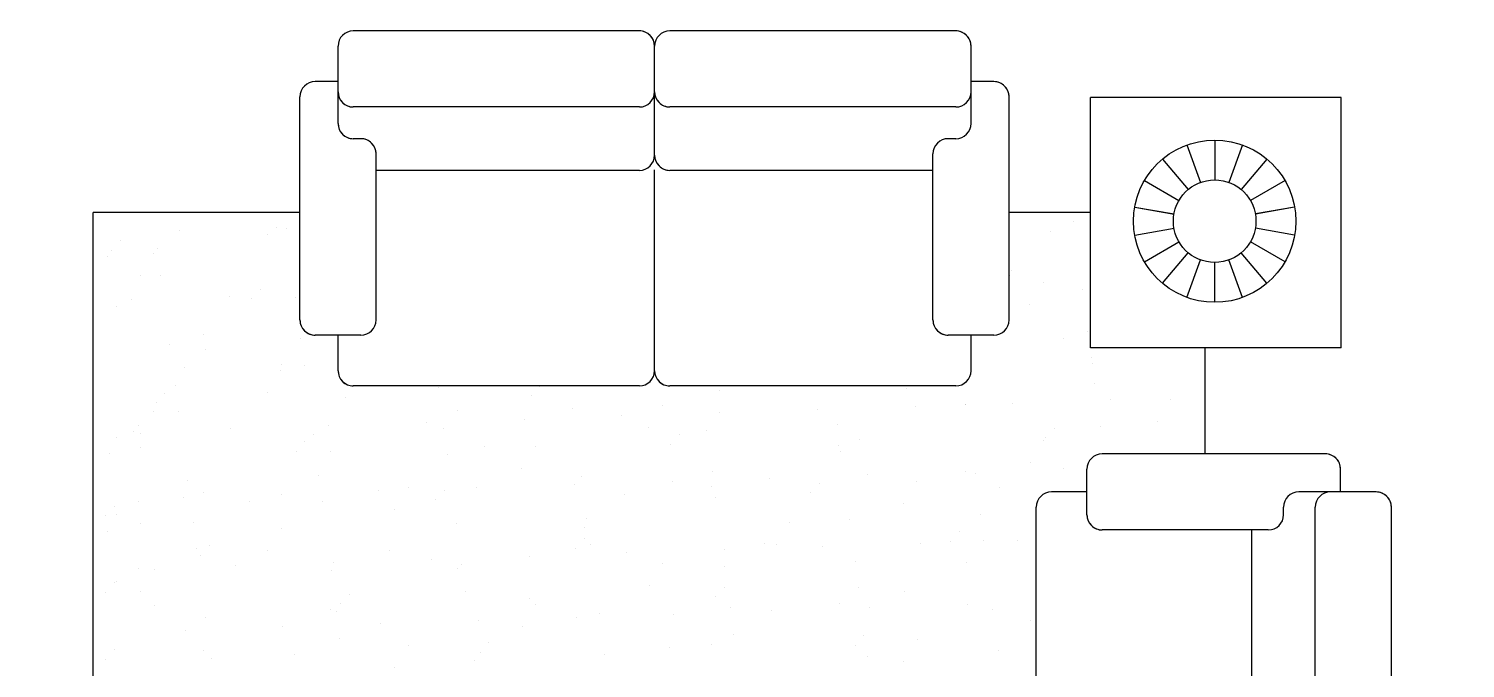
# Model space of a CAD drawing. Header units: millimetres. Extents: x 2182 to 2335, y 1488 to 1614.
# Drawn here: x 2254.637 to 2257.469, y 1512.62 to 1513.881 of the extents above; entities that cross this region are included whole.
import ezdxf

# ---------------------------------------------------------------- set-up
doc = ezdxf.new("R2010")
doc.units = ezdxf.units.MM

# ---------------------------------------------------------------- blocks, each defined once
blk = doc.blocks.new('LI')
blk.add_line((0, -0.0393), (0, 0.0393))
blk = doc.blocks.new('_X361')
for p, q in [((0.6029, 1.0466), (0.6029, 1.0466)), ((0.6214, 1.0297), (0.6214, 1.0297)), ((1.009, 1.0378), (1.009, 1.0378)), ((1.4091, 1.0343), (1.4091, 1.0343)), ((1.0509, 0.992), (1.0509, 0.992)), ((1.3126, 0.9953), (1.3126, 0.9953)), ((1.4276, 1.0174), (1.4276, 1.0174)), ((0.7372, 0.9774), (0.7372, 0.9774)), ((0.7808, 0.9822), (0.7808, 0.9822)), ((1.0486, 0.978), (1.0486, 0.978)), ((1.36, 0.9785), (1.36, 0.9785)), ((0.7084, 0.95), (0.7084, 0.95)), ((0.7793, 0.9505), (0.7793, 0.9505)), ((1.0907, 0.9511), (1.0907, 0.9511)), ((1.1085, 0.9466), (1.1085, 0.9466)), ((1.3597, 0.9374), (1.3597, 0.9374)), ((1.4022, 0.9517), (1.4022, 0.9517)), ((1.4117, 0.9443), (1.4117, 0.9443)), ((1.1269, 0.9297), (1.1269, 0.9297)), ((1.1425, 0.9089), (1.1425, 0.9089)), ((1.2238, 0.9196), (1.2238, 0.9196)), ((0.6602, 0.8897), (0.6602, 0.8897)), ((0.922, 0.893), (0.922, 0.893)), ((0.9546, 0.8841), (0.9546, 0.8841)), ((1.0905, 0.902), (1.0905, 0.902)), ((1.1778, 0.8918), (1.1778, 0.8918)), ((1.4479, 0.9015), (1.4479, 0.9015)), ((0.6197, 0.8533), (0.6197, 0.8533)), ((0.8079, 0.8588), (0.8079, 0.8588)), ((0.8213, 0.8666), (0.8213, 0.8666)), ((0.8733, 0.8734), (0.8733, 0.8734)), ((0.9311, 0.8538), (0.9311, 0.8538)), ((1.2139, 0.85), (1.2139, 0.85)), ((1.2426, 0.8544), (1.2426, 0.8544)), ((0.6042, 0.838), (0.6042, 0.838)), ((0.6855, 0.8487), (0.6855, 0.8487)), ((0.8263, 0.8419), (0.8263, 0.8419)), ((1.0572, 0.7993), (1.0572, 0.7993)), ((1.3189, 0.8026), (1.3189, 0.8026)), ((0.7871, 0.7895), (0.7871, 0.7895)), ((0.9133, 0.7622), (0.9133, 0.7622)), ((1.3135, 0.7588), (1.3135, 0.7588)), ((1.3319, 0.7419), (1.3319, 0.7419)), ((0.8179, 0.727), (0.8179, 0.727)), ((1.1293, 0.7276), (1.1293, 0.7276)), ((1.4408, 0.7281), (1.4408, 0.7281)), ((1.4542, 0.7089), (1.4542, 0.7089)), ((0.6665, 0.697), (0.6665, 0.697)), ((0.8601, 0.7001), (0.8601, 0.7001)), ((0.9283, 0.7004), (0.9283, 0.7004)), ((1.1715, 0.7007), (1.1715, 0.7007)), ((1.1841, 0.6991), (1.1841, 0.6991)), ((1.4519, 0.6907), (1.4519, 0.6907)), ((1.4829, 0.7013), (1.4829, 0.7013)), ((0.6127, 0.6744), (0.6127, 0.6744)), ((1.0129, 0.671), (1.0129, 0.671)), ((1.0313, 0.6541), (1.0313, 0.6541)), ((1.1827, 0.6552), (1.1827, 0.6552)), ((1.2347, 0.6621), (1.2347, 0.6621)), ((1.316, 0.6728), (1.316, 0.6728)), ((0.9655, 0.6266), (0.9655, 0.6266)), ((1.0468, 0.6374), (1.0468, 0.6374)), ((0.7005, 0.6029), (0.7005, 0.6029)), ((0.7777, 0.6019), (0.7777, 0.6019)), ((0.7934, 0.5969), (0.7934, 0.5969)), ((0.9135, 0.6198), (0.9135, 0.6198)), ((1.0119, 0.6034), (1.0119, 0.6034)), ((1.0635, 0.6066), (1.0635, 0.6066)), ((0.6443, 0.5844), (0.6443, 0.5844)), ((0.6964, 0.5912), (0.6964, 0.5912)), ((0.7122, 0.5832), (0.7122, 0.5832)), ((1.1183, 0.5744), (1.1183, 0.5744)), ((0.7307, 0.5663), (0.7307, 0.5663)), ((0.6728, 0.5043), (0.6728, 0.5043)), ((0.8177, 0.4866), (0.8177, 0.4866)), ((0.9346, 0.5077), (0.9346, 0.5077)), ((0.5873, 0.476), (0.5873, 0.476)), ((0.8987, 0.4766), (0.8987, 0.4766)), ((0.6294, 0.4492), (0.6294, 0.4492)), ((0.9409, 0.4497), (0.9409, 0.4497)), ((0.7997, 0.4042), (0.7997, 0.4042)), ((1.0698, 0.4139), (1.0698, 0.4139)), ((0.9172, 0.3954), (0.9172, 0.3954)), ((0.9356, 0.3785), (0.9356, 0.3785)), ((1.0057, 0.373), (1.0057, 0.373)), ((1.0577, 0.3799), (1.0577, 0.3799)), ((1.139, 0.3906), (1.139, 0.3906)), ((0.7813, 0.3524), (0.7813, 0.3524)), ((0.7886, 0.3444), (0.7886, 0.3444)), ((0.8699, 0.3551), (0.8699, 0.3551)), ((1.0927, 0.353), (1.0927, 0.353)), ((0.6007, 0.3197), (0.6007, 0.3197)), ((0.6791, 0.3117), (0.6791, 0.3117)), ((0.7365, 0.3376), (0.7365, 0.3376)), ((0.9409, 0.315), (0.9409, 0.315)), ((0.6166, 0.3076), (0.6166, 0.3076)), ((0.635, 0.2907), (0.635, 0.2907)), ((1.0226, 0.2988), (1.0226, 0.2988)), ((0.668, 0.2256), (0.668, 0.2256)), ((0.7102, 0.1987), (0.7102, 0.1987)), ((0.722, 0.211), (0.722, 0.211)), ((0.806, 0.2115), (0.806, 0.2115)), ((0.9795, 0.2262), (0.9795, 0.2262)), ((1.0216, 0.1993), (1.0216, 0.1993)), ((1.0761, 0.2212), (1.0761, 0.2212)), ((1.1222, 0.2076), (1.1222, 0.2076)), ((1.1406, 0.1907), (1.1406, 0.1907)), ((0.6854, 0.119), (0.6854, 0.119)), ((0.8216, 0.1198), (0.8216, 0.1198)), ((0.9472, 0.1223), (0.9472, 0.1223)), ((1.0979, 0.1262), (1.0979, 0.1262)), ((0.8287, 0.0908), (0.8287, 0.0908)), ((0.84, 0.1029), (0.84, 0.1029)), ((0.862, 0.102), (0.862, 0.102)), ((0.8808, 0.0977), (0.8808, 0.0977)), ((0.9621, 0.1084), (0.9621, 0.1084)), ((0.6116, 0.0622), (0.6116, 0.0622)), ((0.6929, 0.0729), (0.6929, 0.0729)), ((1.0824, 0.0286), (1.0824, 0.0286)), ((0.8123, 0.0188), (0.8123, 0.0188)), ((0.927, 0.0232), (0.927, 0.0232)), ((0.7488, -0.0248), (0.7488, -0.0248)), ((1.0602, -0.0242), (1.0602, -0.0242)), ((0.791, -0.0517), (0.791, -0.0517)), ((1.1024, -0.0511), (1.1024, -0.0511)), ((0.6264, -0.0646), (0.6264, -0.0646)), ((0.6917, -0.0737), (0.6917, -0.0737)), ((0.9535, -0.0704), (0.9535, -0.0704)), ((1.0265, -0.068), (1.0265, -0.068)), ((1.045, -0.0849), (1.045, -0.0849)), ((1.0543, -0.1384), (1.0543, -0.1384)), ((0.6314, -0.1489), (0.6314, -0.1489)), ((0.7259, -0.1558), (0.7259, -0.1558)), ((0.9209, -0.156), (0.9209, -0.156)), ((0.9428, -0.1484), (0.9428, -0.1484)), ((0.973, -0.1491), (0.973, -0.1491)), ((1.0887, -0.1641), (1.0887, -0.1641)), ((1.132, -0.1646), (1.132, -0.1646)), ((0.6517, -0.1914), (0.6517, -0.1914)), ((0.7038, -0.1846), (0.7038, -0.1846)), ((0.7443, -0.1726), (0.7443, -0.1726)), ((0.7851, -0.1739), (0.7851, -0.1739)), ((0.8186, -0.1739), (0.8186, -0.1739)), ((0.8313, -0.2524), (0.8313, -0.2524)), ((0.698, -0.2664), (0.698, -0.2664)), ((0.8296, -0.2752), (0.8296, -0.2752)), ((0.9598, -0.2631), (0.9598, -0.2631)), ((1.141, -0.2746), (1.141, -0.2746)), ((0.8717, -0.3021), (0.8717, -0.3021)), ((0.8249, -0.3665), (0.8249, -0.3665)), ((0.9309, -0.3436), (0.9309, -0.3436)), ((0.9493, -0.3605), (0.9493, -0.3605)), ((1.095, -0.3568), (1.095, -0.3568)), ((1.0652, -0.3959), (1.0652, -0.3959)), ((0.7121, -0.3994), (0.7121, -0.3994)), ((0.8773, -0.4206), (0.8773, -0.4206)), ((1.0131, -0.4027), (1.0131, -0.4027)), ((1.0235, -0.3988), (1.0235, -0.3988)), ((0.6303, -0.4313), (0.6303, -0.4313)), ((0.6487, -0.4482), (0.6487, -0.4482)), ((0.7439, -0.4382), (0.7439, -0.4382)), ((0.796, -0.4313), (0.796, -0.4313)), ((1.0363, -0.4402), (1.0363, -0.4402)), ((0.6081, -0.4561), (0.6081, -0.4561)), ((0.7043, -0.4591), (0.7043, -0.4591)), ((0.9661, -0.4557), (0.9661, -0.4557)), ((0.5989, -0.5262), (0.5989, -0.5262)), ((0.7357, -0.5279), (0.7357, -0.5279)), ((0.9103, -0.5256), (0.9103, -0.5256)), ((1.1358, -0.5314), (1.1358, -0.5314)), ((0.6411, -0.5531), (0.6411, -0.5531)), ((0.8312, -0.5592), (0.8312, -0.5592)), ((0.9525, -0.5525), (0.9525, -0.5525)), ((1.1013, -0.5495), (1.1013, -0.5495)), ((0.8352, -0.6192), (0.8352, -0.6192)), ((0.7929, -0.6498), (0.7929, -0.6498)), ((0.8537, -0.636), (0.8537, -0.636)), ((0.9724, -0.6484), (0.9724, -0.6484)), ((1.1043, -0.6492), (1.1043, -0.6492)), ((1.1053, -0.6495), (1.1053, -0.6495)), ((0.7106, -0.6518), (0.7106, -0.6518)), ((0.8882, -0.6781), (0.8882, -0.6781)), ((0.9695, -0.6674), (0.9695, -0.6674)), ((0.7003, -0.7028), (0.7003, -0.7028)), ((0.8361, -0.685), (0.8361, -0.685)), ((0.619, -0.7135), (0.619, -0.7135)), ((0.9407, -0.7158), (0.9407, -0.7158)), ((1.3592, -0.7361), (1.3592, -0.7361)), ((0.8375, -0.7519), (0.8375, -0.7519)), ((1.1076, -0.7422), (1.1076, -0.7422)), ((1.3693, -0.7388), (1.3693, -0.7388)), ((0.6797, -0.7766), (0.6797, -0.7766)), ((0.9911, -0.776), (0.9911, -0.776)), ((1.3025, -0.7755), (1.3025, -0.7755)), ((1.0333, -0.8029), (1.0333, -0.8029)), ((1.0402, -0.807), (1.0402, -0.807)), ((1.3447, -0.8023), (1.3447, -0.8023)), ((1.4462, -0.8158), (1.4462, -0.8158)), ((0.9787, -0.8411), (0.9787, -0.8411)), ((1.0586, -0.8239), (1.0586, -0.8239)), ((1.2345, -0.8423), (1.2345, -0.8423)), ((1.4667, -0.8609), (1.4667, -0.8609)), ((1.1456, -0.9036), (1.1456, -0.9036)), ((1.1851, -0.8996), (1.1851, -0.8996)), ((1.1975, -0.8963), (1.1975, -0.8963)), ((1.2496, -0.8894), (1.2496, -0.8894)), ((1.3309, -0.8787), (1.3309, -0.8787)), ((1.0617, -0.9142), (1.0617, -0.9142)), ((1.1139, -0.9349), (1.1139, -0.9349)), ((1.0719, -1.0264), (1.0719, -1.0264)), ((1.114, -1.0533), (1.114, -1.0533))]:
    blk.add_line(p, q)
blk = doc.blocks.new('S-ESTAR')
at = {"color": 1}
for p, q in [((-1.5048, 1.2793), (1.4645, 1.2793)), ((1.4645, 0.8719), (1.4645, 1.2793)), ((1.4645, -0.6862), (1.4645, -0.5258)), ((1.1978, -0.6862), (1.6918, -0.6862)), ((1.1978, -1.1802), (1.1978, -0.6862)), ((1.6918, -1.1802), (1.6918, -0.6862)), ((0.9887, -0.9126), (1.1978, -0.9126)), ((1.1978, -1.1802), (1.6918, -1.1802))]:
    blk.add_line(p, q, dxfattribs=at)
for p, q in [((1.2528, 0.8719), (1.6928, 0.8719)), ((1.2228, 0.7519), (1.2228, 0.8419)), ((1.7228, 0.7969), (1.7228, 0.8419)), ((1.1528, 0.7969), (1.2217, 0.7969)), ((1.6403, 0.7969), (1.7928, 0.7969)), ((1.1228, 0.203), (1.1228, 0.7669)), ((1.6103, 0.7519), (1.6103, 0.7669)), ((1.6728, 0.203), (1.6728, 0.7669)), ((1.8228, 0.203), (1.8228, 0.7669)), ((1.2528, 0.7219), (1.5803, 0.7219)), ((1.5478, 0.203), (1.5478, 0.7219)), ((1.1528, 0.173), (1.5488, 0.173)), ((1.5778, 0.173), (1.7028, 0.173)), ((1.7028, 0.173), (1.7928, 0.173)), ((1.1228, -0.4208), (1.1228, 0.143)), ((1.5478, -0.3758), (1.5478, 0.143)), ((1.6728, -0.4208), (1.6728, 0.143)), ((1.8228, -0.4208), (1.8228, 0.143)), ((1.2528, -0.3758), (1.5803, -0.3758)), ((1.2228, -0.4958), (1.2228, -0.4058)), ((1.6103, -0.4208), (1.6103, -0.4058)), ((1.1528, -0.4508), (1.2217, -0.4508)), ((1.6403, -0.4508), (1.7928, -0.4508)), ((1.7228, -0.4958), (1.7228, -0.4508)), ((1.2528, -0.5258), (1.6928, -0.5258)), ((0.3041, -0.5793), (0.8837, -0.5793)), ((0.9137, -0.6782), (0.9137, -0.6093)), ((0.8687, -0.6793), (0.9587, -0.6793)), ((0.8387, -1.0368), (0.8387, -0.7093)), ((0.9887, -1.1493), (0.9887, -0.7093)), ((0.3041, -1.0043), (0.8387, -1.0043)), ((0.8687, -1.0668), (0.8837, -1.0668)), ((0.9137, -1.2493), (0.9137, -1.0968)), ((0.3041, -1.1293), (0.8837, -1.1293)), ((0.9137, -1.1793), (0.9587, -1.1793)), ((0.3041, -1.2793), (0.8837, -1.2793))]:
    blk.add_line(p, q)
for radius in [0.16, 0.0814]:
    blk.add_circle((1.4476, -0.9311), radius, dxfattribs=at)
for centre, start, end in [((1.2528, 0.8419), 90, 180), ((1.6928, 0.8419), 0, 90), ((1.1528, 0.7669), 90, 180), ((1.6403, 0.7669), 90, 180), ((1.7028, 0.7669), 90, 180), ((1.7928, 0.7669), 0, 90), ((1.2528, 0.7519), 180, 270), ((1.5803, 0.7519), 270, 0), ((1.1528, 0.203), 180, 270), ((1.5778, 0.203), 180, 270), ((1.7028, 0.203), 180, 270), ((1.7928, 0.203), 270, 0), ((1.1528, 0.143), 90, 180), ((1.5778, 0.143), 90, 180), ((1.7028, 0.143), 90, 180), ((1.7928, 0.143), 0, 90), ((1.2528, -0.4058), 90, 180), ((1.5803, -0.4058), 0, 90), ((1.1528, -0.4208), 180, 270), ((1.6403, -0.4208), 180, 270), ((1.7028, -0.4208), 180, 270), ((1.7928, -0.4208), 270, 0), ((1.2528, -0.4958), 180, 270), ((1.6928, -0.4958), 270, 0), ((0.8837, -0.6093), 0, 90), ((0.8687, -0.7093), 90, 180), ((0.9587, -0.7093), 0, 90), ((0.8687, -1.0368), 180, 270), ((0.8837, -1.0968), 0, 90), ((0.8837, -1.1593), 0, 90), ((0.9587, -1.1493), 270, 0), ((0.8837, -1.2493), 270, 0)]:
    blk.add_arc(centre, 0.03, start, end)
blk.add_blockref('_X361', (-0.0189, 0.2087))
for p, rotation in [((1.3873, -0.8266), 210), ((1.4267, -0.8123), 190), ((1.4686, -0.8123), 170), ((1.508, -0.8266), 150), ((1.3552, -0.8536), 230), ((1.5401, -0.8536), 130), ((1.3342, -0.8899), 250), ((1.561, -0.8899), 110), ((1.3269, -0.9311), 270), ((1.5683, -0.9311), 90), ((1.3342, -0.9724), 290), ((1.561, -0.9724), 70), ((1.3552, -1.0087), 310), ((1.5401, -1.0087), 50), ((1.3873, -1.0357), 329.9999999999999), ((1.4267, -1.05), 350.0000000000001), ((1.4686, -1.05), 10), ((1.508, -1.0357), 30)]:
    blk.add_blockref('LI', p, dxfattribs=dict(rotation=rotation))

msp = doc.modelspace()

# ---------------------------------------------------------------- hatches: boundary and pattern name
at = {"linetype": 'Continuous'}
h = msp.add_hatch(dxfattribs=at)
h.set_pattern_fill('AR-SAND', color=8, scale=0.0061)
h.set_pattern_definition([(37.5, (-55.79697, -63.74286), (-0.00976019, 0.298542075), [0, -0.2355088, 0, -0.263398, 0, -0.2517775]), (7.5, (-55.79697, -63.74286), (0.2742092, 0.43726331), [0, -0.1270508, 0, -0.2122678, 0, -0.0813435]), (327.5, (-55.98755, -63.74286), (0.482505346, 0.000876683), [0, -0.07747, 0, -0.278892, 0, -0.364109]), (317.5, (-55.98755, -63.74286), (0.465769436, 0.13598689), [0, -0.038735, 0, -0.1828292, 0, -0.209169])])
h.paths.add_polyline_path([(2261.3566, 1515.6212), (2253.5604, 1515.6212), (2253.5604, 1514.7962), (2261.3566, 1514.7962)])
h.paths.add_polyline_path([(2257.0514, 1514.7962), (2253.5604, 1514.7962), (2253.5604, 1514.1962), (2257.0514, 1514.1962)])
h.paths.add_polyline_path([(2261.3566, 1514.7962), (2257.0514, 1514.7962), (2257.0514, 1514.1962), (2257.8162, 1514.1962), (2258.8162, 1514.1962), (2261.2162, 1514.1962), (2261.3566, 1514.1962)])
h.paths.add_polyline_path([(2262.8101, 1515.6212), (2261.3566, 1515.6212), (2261.3566, 1514.7962), (2262.8101, 1514.7962)])
h.paths.add_polyline_path([(2262.8101, 1514.7962), (2261.3566, 1514.7962), (2261.3566, 1514.1962), (2262.2162, 1514.1962), (2262.8101, 1514.1962)])
h.paths.add_polyline_path([(2266.1162, 1514.7962), (2262.8101, 1514.7962), (2262.8101, 1514.1962), (2265.5162, 1514.1962), (2265.5162, 1513.7961), (2265.5162, 1512.2963), (2265.5162, 1511.8962), (2266.1162, 1511.8962)], flags=17)
h.paths.add_polyline_path([(2268.4412, 1515.4549, -0.246894), (2268.2748, 1515.6212), (2262.8101, 1515.6212), (2262.8101, 1514.7962), (2266.1162, 1514.7962), (2266.1162, 1511.8962), (2268.4412, 1511.8962)])
h.paths.add_polyline_path([(2261.36, 1514.1921), (2261.36, 1515.7034), (2261.1998, 1515.7034), (2261.1998, 1514.1921)], flags=9)
h.paths.add_polyline_path([(2257.0198, 1514.1902), (2257.0198, 1515.7015), (2256.8597, 1515.7015), (2256.8597, 1514.1902)], flags=9)
h.paths.add_polyline_path([(2257.2252, 1514.7835), (2260.0748, 1514.7835), (2260.0748, 1515.0166), (2257.2252, 1515.0166)], flags=9)
h.paths.add_polyline_path([(2258.164, 1514.2017), (2258.6029, 1514.2068), (2258.599, 1514.5454), (2258.16, 1514.5402)], flags=24)
h.paths.add_polyline_path([(2262.7862, 1514.2056), (2262.7862, 1515.7009), (2262.626, 1515.7009), (2262.626, 1514.2056)], flags=9)
h.paths.add_polyline_path([(2261.5757, 1514.2483), (2262.0643, 1514.254), (2262.0605, 1514.5869), (2261.5718, 1514.5812)], flags=24)
h.paths.add_polyline_path([(2264.8609, 1514.2856), (2265.0629, 1514.751), (2264.8361, 1514.8495), (2264.634, 1514.3841)], flags=25)
h.paths.add_polyline_path([(2265.4803, 1512.8239), (2265.9193, 1512.829), (2265.9153, 1513.1676), (2265.4764, 1513.1625)], flags=24)
h.paths.add_polyline_path([(2266.1502, 1510.7889), (2266.1502, 1513.6385), (2265.9171, 1513.6385), (2265.9171, 1510.7889)], flags=9)

# ---------------------------------------------------------------- linework, layer by layer
for p, q in [((2255.8411, 1513.8767), (2255.2772, 1513.8767)), ((2256.4649, 1513.8767), (2255.9011, 1513.8767)), ((2255.2472, 1513.6942), (2255.2472, 1513.8467)), ((2255.8711, 1513.7567), (2255.8711, 1513.8467)), ((2256.4949, 1513.6942), (2256.4949, 1513.8467)), ((2255.2472, 1513.7767), (2255.2022, 1513.7767)), ((2256.5399, 1513.7767), (2256.4949, 1513.7767)), ((2255.1722, 1513.3067), (2255.1722, 1513.7467)), ((2255.8711, 1513.6317), (2255.8711, 1513.7567)), ((2256.5699, 1513.3067), (2256.5699, 1513.7467)), ((2255.8411, 1513.7267), (2255.2772, 1513.7267)), ((2256.4649, 1513.7267), (2255.9011, 1513.7267)), ((2255.2922, 1513.6642), (2255.2772, 1513.6642)), ((2256.4649, 1513.6642), (2256.4499, 1513.6642)), ((2256.9205, 1513.6518), (2256.9474, 1513.5779)), ((2256.9752, 1513.6615), (2256.9752, 1513.5829)), ((2257.0299, 1513.6518), (2257.003, 1513.5779)), ((2255.3222, 1513.3067), (2255.3222, 1513.6342)), ((2256.4199, 1513.3067), (2256.4199, 1513.6342)), ((2256.8724, 1513.6241), (2256.9229, 1513.5639)), ((2257.078, 1513.6241), (2257.0275, 1513.5639)), ((2255.8411, 1513.6017), (2255.3222, 1513.6017)), ((2255.8711, 1513.2067), (2255.8711, 1513.6027)), ((2256.4199, 1513.6017), (2255.9011, 1513.6017)), ((2256.8366, 1513.5815), (2256.9047, 1513.5422)), ((2257.1138, 1513.5815), (2257.0457, 1513.5422)), ((2255.1341, 1513.5179), (2255.1341, 1513.5179)), ((2256.8177, 1513.5293), (2256.8951, 1513.5156)), ((2257.1328, 1513.5293), (2257.0554, 1513.5156)), ((2254.9339, 1513.4829), (2254.9339, 1513.4829)), ((2255.1265, 1513.4892), (2255.1265, 1513.4892)), ((2255.1447, 1513.4869), (2255.1447, 1513.4869)), ((2256.6963, 1513.5017), (2256.6963, 1513.5017)), ((2256.8177, 1513.4737), (2256.8951, 1513.4874)), ((2257.1328, 1513.4737), (2257.0554, 1513.4874)), ((2254.818, 1513.4626), (2254.818, 1513.4626)), ((2255.1073, 1513.4758), (2255.1073, 1513.4758)), ((2256.6512, 1513.4812), (2256.6512, 1513.4812)), ((2256.8366, 1513.4215), (2256.9047, 1513.4608)), ((2257.1138, 1513.4215), (2257.0457, 1513.4608)), ((2254.7929, 1513.4319), (2254.7929, 1513.4319)), ((2254.8011, 1513.4441), (2254.8011, 1513.4441)), ((2254.8837, 1513.4372), (2254.8837, 1513.4372)), ((2254.8911, 1513.4467), (2254.8911, 1513.4467)), ((2256.8724, 1513.379), (2256.9229, 1513.4392)), ((2256.9205, 1513.3511), (2256.9474, 1513.425)), ((2257.0299, 1513.3511), (2257.003, 1513.425)), ((2257.078, 1513.379), (2257.0275, 1513.4392)), ((2256.5742, 1513.4043), (2256.5742, 1513.4043)), ((2256.9752, 1513.3415), (2256.9752, 1513.4201)), ((2254.8569, 1513.395), (2254.8569, 1513.395)), ((2254.898, 1513.3947), (2254.898, 1513.3947)), ((2256.5715, 1513.3942), (2256.5715, 1513.3942)), ((2256.6377, 1513.3797), (2256.6377, 1513.3797)), ((2254.8401, 1513.3476), (2254.8401, 1513.3476)), ((2255.0328, 1513.3539), (2255.0328, 1513.3539)), ((2255.0766, 1513.3485), (2255.0766, 1513.3485)), ((2255.0935, 1513.3669), (2255.0935, 1513.3669)), ((2255.1626, 1513.351), (2255.1626, 1513.351)), ((2256.7141, 1513.3659), (2256.7141, 1513.3659)), ((2254.8108, 1513.3339), (2254.8108, 1513.3339)), ((2256.6109, 1513.3375), (2256.6109, 1513.3375)), ((2256.7248, 1513.2846), (2256.7248, 1513.2846)), ((2254.9158, 1513.2588), (2254.9158, 1513.2588)), ((2254.981, 1513.2776), (2254.981, 1513.2776)), ((2255.1733, 1513.2697), (2255.1733, 1513.2697)), ((2255.2922, 1513.2767), (2255.2022, 1513.2767)), ((2255.2472, 1513.2067), (2255.2472, 1513.2756)), ((2256.5399, 1513.2767), (2256.4499, 1513.2767)), ((2256.4949, 1513.2067), (2256.4949, 1513.2756)), ((2256.6777, 1513.2695), (2256.6777, 1513.2695)), ((2254.9854, 1513.2489), (2254.9854, 1513.2489)), ((2256.7317, 1513.2325), (2256.7317, 1513.2325)), ((2254.9436, 1513.2128), (2254.9436, 1513.2128)), ((2255.1347, 1513.2065), (2255.1347, 1513.2065)), ((2255.1363, 1513.2191), (2255.1363, 1513.2191)), ((2255.1802, 1513.2177), (2255.1802, 1513.2177)), ((2256.735, 1513.2201), (2256.735, 1513.2201)), ((2254.9265, 1513.1775), (2254.9265, 1513.1775)), ((2255.8411, 1513.1767), (2255.2772, 1513.1767)), ((2255.4448, 1513.174), (2255.4448, 1513.174)), ((2255.6447, 1513.1756), (2255.6447, 1513.1756)), ((2256.4649, 1513.1767), (2255.9011, 1513.1767)), ((2256.11, 1513.176), (2256.11, 1513.176)), ((2256.3668, 1513.1708), (2256.3668, 1513.1708)), ((2256.739, 1513.1806), (2256.739, 1513.1806)), ((2254.8888, 1513.1435), (2254.8888, 1513.1435)), ((2254.9057, 1513.1619), (2254.9057, 1513.1619)), ((2255.1078, 1513.1643), (2255.1078, 1513.1643)), ((2255.261, 1513.1533), (2255.261, 1513.1533)), ((2255.6278, 1513.1572), (2255.6278, 1513.1572)), ((2256, 1513.167), (2256, 1513.167)), ((2256.5776, 1513.1426), (2256.5776, 1513.1426)), ((2256.7703, 1513.1489), (2256.7703, 1513.1489)), ((2256.8887, 1513.149), (2256.8887, 1513.149)), ((2254.8843, 1513.1257), (2254.8843, 1513.1257)), ((2254.9334, 1513.1255), (2254.9334, 1513.1255)), ((2255.4824, 1513.1277), (2255.4824, 1513.1277)), ((2255.7092, 1513.1329), (2255.7092, 1513.1329)), ((2255.8068, 1513.1174), (2255.8068, 1513.1174)), ((2255.8865, 1513.1374), (2255.8865, 1513.1374)), ((2255.9995, 1513.1237), (2255.9995, 1513.1237)), ((2256.1922, 1513.13), (2256.1922, 1513.13)), ((2256.3849, 1513.1363), (2256.3849, 1513.1363)), ((2256.4846, 1513.1393), (2256.4846, 1513.1393)), ((2256.4849, 1513.1403), (2256.4849, 1513.1403)), ((2254.8434, 1513.0859), (2254.8434, 1513.0859)), ((2254.8532, 1513.0992), (2254.8532, 1513.0992)), ((2255.0361, 1513.0922), (2255.0361, 1513.0922)), ((2255.2288, 1513.0985), (2255.2288, 1513.0985)), ((2255.4215, 1513.1048), (2255.4215, 1513.1048)), ((2255.4555, 1513.0927), (2255.4555, 1513.0927)), ((2255.6142, 1513.1111), (2255.6142, 1513.1111)), ((2255.8596, 1513.0952), (2255.8596, 1513.0952)), ((2255.9738, 1513.0893), (2255.9738, 1513.0893)), ((2256.2313, 1513.1002), (2256.2313, 1513.1002)), ((2256.6593, 1513.0936), (2256.6593, 1513.0936)), ((2256.7496, 1513.0967), (2256.7496, 1513.0967)), ((2256.8618, 1513.1069), (2256.8618, 1513.1069)), ((2254.8108, 1513.0745), (2254.8108, 1513.0745)), ((2254.8574, 1513.0836), (2254.8574, 1513.0836)), ((2255.1813, 1513.0663), (2255.1813, 1513.0663)), ((2255.198, 1513.0818), (2255.198, 1513.0818)), ((2255.5366, 1513.0576), (2255.5366, 1513.0576)), ((2255.6361, 1513.0566), (2255.6361, 1513.0566)), ((2255.9034, 1513.0615), (2255.9034, 1513.0615)), ((2255.9203, 1513.08), (2255.9203, 1513.08)), ((2256.2342, 1513.0585), (2256.2342, 1513.0585)), ((2256.2756, 1513.0713), (2256.2756, 1513.0713)), ((2256.6383, 1513.0683), (2256.6383, 1513.0683)), ((2256.6424, 1513.0752), (2256.6424, 1513.0752)), ((2254.7976, 1513.044), (2254.7976, 1513.044)), ((2254.858, 1513.0556), (2254.858, 1513.0556)), ((2255.1644, 1513.0479), (2255.1644, 1513.0479)), ((2255.232, 1513.0469), (2255.232, 1513.0469)), ((2255.4624, 1513.0407), (2255.4624, 1513.0407)), ((2256.2381, 1513.0481), (2256.2381, 1513.0481)), ((2257.1934, 1513.0426), (2256.7534, 1513.0426)), ((2255.2088, 1513.0005), (2255.2088, 1513.0005)), ((2255.6092, 1513.0145), (2255.6092, 1513.0145)), ((2255.9845, 1513.008), (2255.9845, 1513.008)), ((2256.2911, 1513.0011), (2256.2911, 1513.0011)), ((2256.4838, 1513.0074), (2256.4838, 1513.0074)), ((2256.5028, 1513.0045), (2256.5028, 1513.0045)), ((2256.6114, 1513.0261), (2256.6114, 1513.0261)), ((2256.6765, 1513.0137), (2256.6765, 1513.0137)), ((2256.7234, 1512.9226), (2256.7234, 1513.0126)), ((2257.2234, 1512.9676), (2257.2234, 1513.0126)), ((2254.9513, 1512.9896), (2254.9513, 1512.9896)), ((2255.3857, 1512.9759), (2255.3857, 1512.9759)), ((2255.5204, 1512.9759), (2255.5204, 1512.9759)), ((2255.7131, 1512.9822), (2255.7131, 1512.9822)), ((2255.727, 1512.9971), (2255.727, 1512.9971)), ((2255.9058, 1512.9885), (2255.9058, 1512.9885)), ((2255.9838, 1512.9778), (2255.9838, 1512.9778)), ((2256.0985, 1512.9948), (2256.0985, 1512.9948)), ((2256.1959, 1512.9843), (2256.1959, 1512.9843)), ((2256.3879, 1512.9875), (2256.3879, 1512.9875)), ((2256.5512, 1512.9757), (2256.5512, 1512.9757)), ((2254.8532, 1512.948), (2254.8532, 1512.948)), ((2254.9424, 1512.957), (2254.9424, 1512.957)), ((2254.9816, 1512.9661), (2254.9816, 1512.9661)), ((2255.0732, 1512.9483), (2255.0732, 1512.9483)), ((2255.135, 1512.9633), (2255.135, 1512.9633)), ((2255.2156, 1512.9485), (2255.2156, 1512.9485)), ((2255.3277, 1512.9696), (2255.3277, 1512.9696)), ((2255.44, 1512.9522), (2255.44, 1512.9522)), ((2255.4569, 1512.9706), (2255.4569, 1512.9706)), ((2255.8122, 1512.962), (2255.8122, 1512.962)), ((2255.9914, 1512.9559), (2255.9914, 1512.9559)), ((2256.179, 1512.9659), (2256.179, 1512.9659)), ((2256.361, 1512.9453), (2256.361, 1512.9453)), ((2256.7223, 1512.9676), (2256.6534, 1512.9676)), ((2257.2934, 1512.9676), (2257.1409, 1512.9676)), ((2254.7888, 1512.9213), (2254.7888, 1512.9213)), ((2254.8057, 1512.9398), (2254.8057, 1512.9398)), ((2254.8108, 1512.9234), (2254.8108, 1512.9234)), ((2255.3588, 1512.9337), (2255.3588, 1512.9337)), ((2255.7377, 1512.9158), (2255.7377, 1512.9158)), ((2256.5135, 1512.9232), (2256.5135, 1512.9232)), ((2256.6234, 1512.358), (2256.6234, 1512.9376)), ((2257.1109, 1512.9226), (2257.1109, 1512.9376)), ((2257.1734, 1512.358), (2257.1734, 1512.9376)), ((2257.3234, 1512.358), (2257.3234, 1512.9376)), ((2254.7929, 1512.8891), (2254.7929, 1512.8891)), ((2254.858, 1512.9044), (2254.858, 1512.9044)), ((2254.962, 1512.9083), (2254.962, 1512.9083)), ((2255.1353, 1512.8951), (2255.1353, 1512.8951)), ((2255.4803, 1512.9049), (2255.4803, 1512.9049)), ((2255.7334, 1512.897), (2255.7334, 1512.897)), ((2256.1375, 1512.9067), (2256.1375, 1512.9067)), ((2256.256, 1512.9123), (2256.256, 1512.9123)), ((2256.4714, 1512.8887), (2256.4714, 1512.8887)), ((2257.0809, 1512.8926), (2256.7534, 1512.8926)), ((2257.0484, 1512.358), (2257.0484, 1512.8926)), ((2254.9935, 1512.8613), (2254.9935, 1512.8613)), ((2255.7325, 1512.875), (2255.7325, 1512.875)), ((2255.7446, 1512.8637), (2255.7446, 1512.8637)), ((2256.0878, 1512.8663), (2256.0878, 1512.8663)), ((2256.1106, 1512.8646), (2256.1106, 1512.8646)), ((2256.2019, 1512.8599), (2256.2019, 1512.8599)), ((2256.3946, 1512.8662), (2256.3946, 1512.8662)), ((2256.4546, 1512.8702), (2256.4546, 1512.8702)), ((2256.5204, 1512.8711), (2256.5204, 1512.8711)), ((2256.5873, 1512.8725), (2256.5873, 1512.8725)), ((2254.9688, 1512.8563), (2254.9688, 1512.8563)), ((2254.9766, 1512.8429), (2254.9766, 1512.8429)), ((2255.1084, 1512.8529), (2255.1084, 1512.8529)), ((2255.3488, 1512.8527), (2255.3488, 1512.8527)), ((2255.4312, 1512.8347), (2255.4312, 1512.8347)), ((2255.6239, 1512.841), (2255.6239, 1512.841)), ((2255.7156, 1512.8566), (2255.7156, 1512.8566)), ((2255.8166, 1512.8473), (2255.8166, 1512.8473)), ((2256.0093, 1512.8536), (2256.0093, 1512.8536)), ((2256.2667, 1512.831), (2256.2667, 1512.831)), ((2254.8532, 1512.8158), (2254.8532, 1512.8158)), ((2254.8849, 1512.8143), (2254.8849, 1512.8143)), ((2255.0459, 1512.8221), (2255.0459, 1512.8221)), ((2255.2335, 1512.8127), (2255.2335, 1512.8127)), ((2255.2385, 1512.8284), (2255.2385, 1512.8284)), ((2255.483, 1512.8163), (2255.483, 1512.8163)), ((2255.491, 1512.8236), (2255.491, 1512.8236)), ((2255.8871, 1512.826), (2255.8871, 1512.826)), ((2256.0093, 1512.8201), (2256.0093, 1512.8201)), ((2256.4852, 1512.8279), (2256.4852, 1512.8279)), ((2254.8057, 1512.7886), (2254.8057, 1512.7886)), ((2254.8108, 1512.7911), (2254.8108, 1512.7911)), ((2255.8602, 1512.7838), (2255.8602, 1512.7838)), ((2256.008, 1512.7793), (2256.008, 1512.7793)), ((2256.2736, 1512.7789), (2256.2736, 1512.7789)), ((2254.7888, 1512.7701), (2254.7888, 1512.7701)), ((2254.858, 1512.7722), (2254.858, 1512.7722)), ((2255.2522, 1512.7472), (2255.2522, 1512.7472)), ((2255.2691, 1512.7657), (2255.2691, 1512.7657)), ((2255.4978, 1512.7715), (2255.4978, 1512.7715)), ((2255.6244, 1512.757), (2255.6244, 1512.757)), ((2255.6367, 1512.7452), (2255.6367, 1512.7452)), ((2255.9912, 1512.7609), (2255.9912, 1512.7609)), ((2256.2348, 1512.7471), (2256.2348, 1512.7471)), ((2256.3633, 1512.7707), (2256.3633, 1512.7707)), ((2256.4872, 1512.7456), (2256.4872, 1512.7456)), ((2254.8854, 1512.7434), (2254.8854, 1512.7434)), ((2254.9867, 1512.7205), (2254.9867, 1512.7205)), ((2255.2325, 1512.7355), (2255.2325, 1512.7355)), ((2255.2442, 1512.7314), (2255.2442, 1512.7314)), ((2255.7164, 1512.7204), (2255.7164, 1512.7204)), ((2255.7625, 1512.7279), (2255.7625, 1512.7279)), ((2255.9091, 1512.7267), (2255.9091, 1512.7267)), ((2256.02, 1512.7388), (2256.02, 1512.7388)), ((2256.1018, 1512.733), (2256.1018, 1512.733)), ((2256.2945, 1512.7393), (2256.2945, 1512.7393)), ((2256.5382, 1512.7353), (2256.5382, 1512.7353)), ((2254.9457, 1512.6952), (2254.9457, 1512.6952)), ((2255.1384, 1512.7015), (2255.1384, 1512.7015)), ((2255.3311, 1512.7078), (2255.3311, 1512.7078)), ((2255.5237, 1512.7141), (2255.5237, 1512.7141)), ((2255.6098, 1512.703), (2255.6098, 1512.703)), ((2256.612, 1512.7147), (2256.612, 1512.7147)), ((2255.251, 1512.6793), (2255.251, 1512.6793)), ((2255.3862, 1512.6644), (2255.3862, 1512.6644)), ((2255.5447, 1512.67), (2255.5447, 1512.67)), ((2255.9, 1512.6614), (2255.9, 1512.6614)), ((2255.9843, 1512.6664), (2255.9843, 1512.6664)), ((2256.0268, 1512.6867), (2256.0268, 1512.6867)), ((2256.2667, 1512.6653), (2256.2667, 1512.6653)), ((2256.2836, 1512.6837), (2256.2836, 1512.6837)), ((2256.3885, 1512.6761), (2256.3885, 1512.6761)), ((2254.7888, 1512.6379), (2254.7888, 1512.6379)), ((2254.8057, 1512.6564), (2254.8057, 1512.6564)), ((2254.9821, 1512.6547), (2254.9821, 1512.6547)), ((2254.9974, 1512.6392), (2254.9974, 1512.6392)), ((2255.161, 1512.6477), (2255.161, 1512.6477)), ((2255.5157, 1512.6357), (2255.5157, 1512.6357)), ((2255.5278, 1512.6516), (2255.5278, 1512.6516)), ((2255.7732, 1512.6466), (2255.7732, 1512.6466)), ((2256.2915, 1512.6431), (2256.2915, 1512.6431)), ((2256.3616, 1512.6339), (2256.3616, 1512.6339)), ((2256.5489, 1512.654), (2256.5489, 1512.654)), ((2255.3594, 1512.6223), (2255.3594, 1512.6223))]:
    msp.add_line(p, q)
at = {"color": 1}
for p, q in [((2256.7303, 1513.2517), (2256.7303, 1513.7457)), ((2257.2243, 1513.7457), (2256.7303, 1513.7457)), ((2257.2243, 1513.2517), (2257.2243, 1513.7457)), ((2254.7648, 1510.5491), (2254.7648, 1513.5184)), ((2255.1722, 1513.5184), (2254.7648, 1513.5184)), ((2256.7303, 1513.5184), (2256.5699, 1513.5184)), ((2257.2243, 1513.2517), (2256.7303, 1513.2517)), ((2256.9567, 1513.0426), (2256.9567, 1513.2517))]:
    msp.add_line(p, q, dxfattribs=at)
for radius in [0.16, 0.0814]:
    msp.add_circle((2256.9752, 1513.5015), radius, dxfattribs=at)
for centre, start, end in [((2255.2772, 1513.8467), 90, 180), ((2255.8411, 1513.8467), 0, 90), ((2255.9011, 1513.8467), 90, 180), ((2256.4649, 1513.8467), 0, 90), ((2255.2022, 1513.7467), 90, 180), ((2256.5399, 1513.7467), 0, 90), ((2255.2772, 1513.7567), 180, 270), ((2255.8411, 1513.7567), 270, 0), ((2255.9011, 1513.7567), 180, 270), ((2256.4649, 1513.7567), 270, 0), ((2255.2772, 1513.6942), 180, 270), ((2256.4649, 1513.6942), 270, 0), ((2255.2922, 1513.6342), 0, 90), ((2256.4499, 1513.6342), 90, 180), ((2255.8411, 1513.6317), 270, 0), ((2255.9011, 1513.6317), 180, 270), ((2255.2022, 1513.3067), 180, 270), ((2255.2922, 1513.3067), 270, 0), ((2256.4499, 1513.3067), 180, 270), ((2256.5399, 1513.3067), 270, 0), ((2255.2772, 1513.2067), 180, 270), ((2255.8411, 1513.2067), 270, 0), ((2255.9011, 1513.2067), 180, 270), ((2256.4649, 1513.2067), 270, 0), ((2256.7534, 1513.0126), 90, 180), ((2257.1934, 1513.0126), 0, 90), ((2256.6534, 1512.9376), 90, 180), ((2257.1409, 1512.9376), 90, 180), ((2257.2034, 1512.9376), 90, 180), ((2257.2934, 1512.9376), 0, 90), ((2256.7534, 1512.9226), 180, 270), ((2257.0809, 1512.9226), 270, 0)]:
    msp.add_arc(centre, 0.03, start, end)

# ---------------------------------------------------------------- block references
at = {"rotation": 89.99999999999999}
msp.add_blockref('S-ESTAR', (2256.0441, 1512.0539), dxfattribs=at)

doc.saveas('drawing.dxf')
